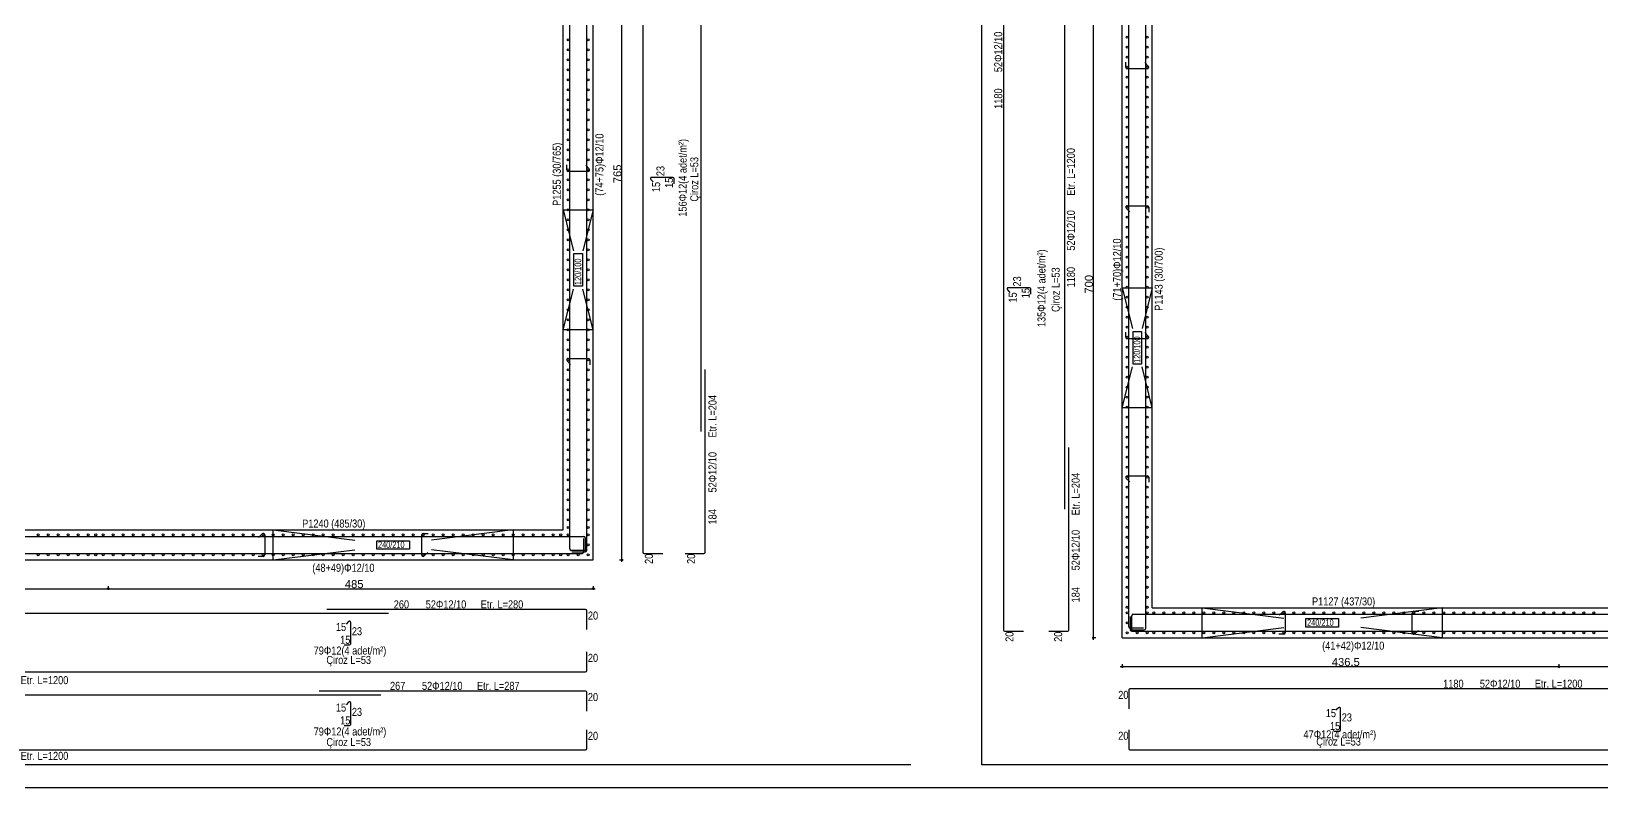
# Model space of a CAD drawing. Header units: metres. Extents: x 419734 to 420376, y 4564732 to 4565123.
# Drawn here: x 420004.01 to 420043.27, y 4564978.77 to 4564997.67 of the extents above; entities that cross this region are included whole.
import ezdxf

# ---------------------------------------------------------------- set-up
doc = ezdxf.new("R2010")
doc.units = ezdxf.units.M
for name, color, linetype in [('SW_DIM', 33, 'Continuous'), ('SW_MAGRONE', 2, 'Continuous'), ('SW_REINFORCEMENT', 7, 'Continuous'), ('SW_TABLE', 7, 'Continuous'), ('SW_Tondini', 1, 'Continuous'), ('SW_TXT_TESTI', 1, 'Continuous')]:
    doc.layers.add(name, color=color, linetype=linetype)
doc.layers.add('SW_FINESTRE_INV', color=60, linetype='Continuous', plot=False)
doc.styles.add('arial_1_18', font='arial.ttf', dxfattribs={"height": 0.2})
doc.styles.add('SWS', font='ARIALN.TTF')

msp = doc.modelspace()

# ---------------------------------------------------------------- linework, layer by layer
at = {"layer": 'SW_DIM', "ltscale": 0.5}
for points in [[(420018.77745, 4564984.40848), (420018.77745, 4565017.38348)], [(420030.56281, 4564982.4616), (420030.56281, 4565000.0616)], [(420018.71495, 4564984.45848), (420018.8087, 4564984.45848)], [(419955.61995, 4564983.73848), (420018.10745, 4564983.73848)], [(420005.93296, 4564983.80098), (420005.93296, 4564983.70723)], [(420018.05745, 4564983.80098), (420018.05745, 4564983.70723)], [(420030.62531, 4564982.5116), (420030.53156, 4564982.5116)], [(420031.23281, 4564981.7916), (420089.15212, 4564981.7916)], [(420031.28281, 4564981.8541), (420031.28281, 4564981.76035)], [(420042.19616, 4564981.8541), (420042.19616, 4564981.76035)]]:
    msp.add_lwpolyline(points, dxfattribs=at)
for centre in [(420018.77745, 4564984.45848), (420005.93296, 4564983.73848), (420018.05745, 4564983.73848), (420030.56281, 4564982.5116), (420031.28281, 4564981.7916), (420042.19616, 4564981.7916)]:
    msp.add_circle(centre, 0.01875, dxfattribs=at)
at = {"layer": 'SW_FINESTRE_INV', "color": 6}
msp.add_lwpolyline([(420099.1896, 4565062.86785), (419806.43123, 4565062.86785), (419806.43123, 4564978.76785), (420099.1896, 4564978.76785)], dxfattribs=at)
at = {"layer": 'SW_MAGRONE'}
for points in [[(420018.05745, 4564984.45848), (420018.05745, 4565017.33348)], [(420017.30745, 4564985.20848), (420017.30745, 4565016.58348)], [(420031.28281, 4564982.5116), (420031.28281, 4565015.3866)], [(420032.03281, 4564983.2616), (420032.03281, 4565000.0116)], [(420017.30745, 4564993.20848), (420018.05745, 4564993.20848)], [(420017.30745, 4564993.20848), (420017.56245, 4564992.18848)], [(420018.05745, 4564993.20848), (420017.80245, 4564992.18848)], [(420017.57745, 4564991.29973), (420017.57745, 4564992.11722)], [(420017.57745, 4564992.11722), (420017.78745, 4564992.11722)], [(420017.78745, 4564992.11722), (420017.78745, 4564991.29973)], [(420017.30745, 4564990.20848), (420017.56245, 4564991.22848)], [(420017.78745, 4564991.29973), (420017.57745, 4564991.29973)], [(420018.05745, 4564990.20848), (420017.80245, 4564991.22848)], [(420031.28281, 4564991.2616), (420032.03281, 4564991.2616)], [(420031.28281, 4564991.2616), (420031.53781, 4564990.2416)], [(420032.03281, 4564991.2616), (420031.77781, 4564990.2416)], [(420018.05745, 4564990.20848), (420017.30745, 4564990.20848)], [(420031.55281, 4564989.35286), (420031.55281, 4564990.17035)], [(420031.55281, 4564990.17035), (420031.76281, 4564990.17035)], [(420031.76281, 4564990.17035), (420031.76281, 4564989.35286)], [(420031.28281, 4564988.2616), (420031.53781, 4564989.2816)], [(420031.76281, 4564989.35286), (420031.55281, 4564989.35286)], [(420032.03281, 4564988.2616), (420031.77781, 4564989.2816)], [(420032.03281, 4564988.2616), (420031.28281, 4564988.2616)], [(419970.86995, 4564985.20848), (420017.30745, 4564985.20848)], [(420010.05744, 4564984.45848), (420010.05744, 4564985.20848)], [(420010.05744, 4564985.20848), (420012.09744, 4564984.95348)], [(420012.6487, 4564984.93848), (420013.46618, 4564984.93848)], [(420012.6487, 4564984.72848), (420012.6487, 4564984.93848)], [(420013.46618, 4564984.93848), (420013.46618, 4564984.72848)], [(420016.05744, 4564985.20848), (420014.01744, 4564984.95348)], [(420016.05744, 4564985.20848), (420016.05744, 4564984.45848)], [(420010.05744, 4564984.45848), (420012.09744, 4564984.71348)], [(420013.46618, 4564984.72848), (420012.6487, 4564984.72848)], [(420016.05744, 4564984.45848), (420014.01744, 4564984.71348)], [(419955.66995, 4564984.45848), (420018.05745, 4564984.45848)], [(420032.03281, 4564983.2616), (420050.35847, 4564983.2616)], [(420033.28281, 4564982.5116), (420033.28281, 4564983.2616)], [(420033.28281, 4564983.2616), (420035.32281, 4564983.0066)], [(420035.87407, 4564982.9916), (420036.69155, 4564982.9916)], [(420035.87407, 4564982.7816), (420035.87407, 4564982.9916)], [(420036.69155, 4564982.9916), (420036.69155, 4564982.7816)], [(420039.28281, 4564983.2616), (420037.24281, 4564983.0066)], [(420039.28281, 4564983.2616), (420039.28281, 4564982.5116)], [(420033.28281, 4564982.5116), (420035.32281, 4564982.7666)], [(420036.69155, 4564982.7816), (420035.87407, 4564982.7816)], [(420039.28281, 4564982.5116), (420037.24281, 4564982.7666)], [(420031.28281, 4564982.5116), (420089.10212, 4564982.5116)]]:
    msp.add_lwpolyline(points, dxfattribs=at)
at = {"layer": 'SW_REINFORCEMENT', "color": 7, "ltscale": 0.05}
msp.add_line((420060.94597, 4564981.23448), (420031.47531, 4564981.23448), dxfattribs=at)
at = {"layer": 'SW_REINFORCEMENT', "color": 7, "ltscale": 0.05, "flags": 128}
for points in [[(420017.46995, 4564984.73348), (420017.46995, 4565017.09598)], [(420020.75495, 4564987.67098), (420020.75495, 4565017.14098)], [(420017.89495, 4564984.69598), (420017.89495, 4565017.05848)], [(420029.85031, 4564985.7241), (420029.85031, 4565015.1941)], [(420031.44531, 4564982.7866), (420031.44531, 4565015.1491)], [(420031.87031, 4564982.7491), (420031.87031, 4565015.1116)], [(420019.29979, 4565014.12098), (420019.29979, 4564984.65098)], [(420028.31269, 4565012.1741), (420028.31269, 4564982.7041)], [(420031.37031, 4564996.7741), (420031.37031, 4564996.8991)], [(420031.90781, 4564996.7366), (420031.40781, 4564996.7366)], [(420031.84594, 4564996.88901), (420031.93433, 4564996.80062)], [(420017.39495, 4564994.20848), (420017.39495, 4564994.33348)], [(420017.87058, 4564994.32338), (420017.95896, 4564994.23499)], [(420017.93245, 4564994.17098), (420017.43245, 4564994.17098)], [(420019.49588, 4564993.96976), (420019.55957, 4564993.90607)], [(420020.05217, 4564994.02098), (420019.51709, 4564994.02098)], [(420020.08217, 4564993.85848), (420020.08217, 4564993.99098)], [(420031.46968, 4564993.1592), (420031.38129, 4564993.24759)], [(420031.40781, 4564993.3116), (420031.90781, 4564993.3116)], [(420031.94531, 4564993.2741), (420031.94531, 4564993.1491)], [(420028.41122, 4564991.21039), (420028.47491, 4564991.1467)], [(420028.96751, 4564991.2616), (420028.43243, 4564991.2616)], [(420028.99751, 4564991.0991), (420028.99751, 4564991.2316)], [(420031.37031, 4564990.0241), (420031.37031, 4564990.1491)], [(420031.84594, 4564990.13901), (420031.93433, 4564990.05062)], [(420031.90781, 4564989.9866), (420031.40781, 4564989.9866)], [(420017.49432, 4564989.34357), (420017.40593, 4564989.43196)], [(420017.43245, 4564989.49598), (420017.93245, 4564989.49598)], [(420017.96995, 4564989.45848), (420017.96995, 4564989.33348)], [(420020.85495, 4564984.65098), (420020.85495, 4564989.21413)], [(420029.95031, 4564982.7041), (420029.95031, 4564987.26725)], [(420031.46968, 4564986.4092), (420031.38129, 4564986.49759)], [(420031.40781, 4564986.5616), (420031.90781, 4564986.5616)], [(420031.94531, 4564986.5241), (420031.94531, 4564986.3991)], [(419955.05745, 4564985.04598), (420017.81995, 4564985.04598)], [(420009.69306, 4564985.02161), (420009.78145, 4564985.10999)], [(420009.84546, 4564985.08348), (420009.84546, 4564984.58348)], [(420013.77046, 4564984.58348), (420013.77046, 4564985.08348)], [(420013.80796, 4564985.12098), (420013.93296, 4564985.12098)], [(420017.81995, 4564984.65848), (420017.81995, 4564984.99348)], [(420017.85745, 4564985.00848), (420017.85745, 4564984.67348)], [(419955.01995, 4564984.62098), (420017.78245, 4564984.62098)], [(420009.80796, 4564984.54598), (420009.68296, 4564984.54598)], [(420013.92287, 4564984.64535), (420013.83448, 4564984.55696)], [(420017.84245, 4564984.69598), (420017.50745, 4564984.69598)], [(420017.52245, 4564984.65848), (420017.85745, 4564984.65848)], [(420019.32979, 4564984.62098), (420019.79979, 4564984.62098)], [(420020.35495, 4564984.62098), (420020.82495, 4564984.62098)], [(420012.9393, 4564983.11757), (419982.9393, 4564983.11757)], [(420017.86495, 4564983.21757), (420011.39615, 4564983.21757)], [(420017.89495, 4564982.71757), (420017.89495, 4564983.18757)], [(420031.48281, 4564983.0466), (420031.48281, 4564982.7116)], [(420031.52031, 4564982.7266), (420031.52031, 4564983.0616)], [(420031.55781, 4564983.0991), (420088.87712, 4564983.0991)], [(420035.20625, 4564983.07473), (420035.29464, 4564983.16312)], [(420035.35866, 4564983.1366), (420035.35866, 4564982.6366)], [(420038.53366, 4564982.6366), (420038.53366, 4564983.1366)], [(420038.57116, 4564983.1741), (420038.69616, 4564983.1741)], [(420011.94399, 4564982.91852), (420011.8803, 4564982.85483)], [(420011.99521, 4564982.36224), (420011.99521, 4564982.89731)], [(420028.34269, 4564982.6741), (420028.81269, 4564982.6741)], [(420029.45031, 4564982.6741), (420029.92031, 4564982.6741)], [(420031.81781, 4564982.7491), (420031.48281, 4564982.7491)], [(420031.49781, 4564982.7116), (420031.83281, 4564982.7116)], [(420031.52031, 4564982.6741), (420088.83962, 4564982.6741)], [(420035.32116, 4564982.5991), (420035.19616, 4564982.5991)], [(420038.68606, 4564982.69848), (420038.59767, 4564982.61009)], [(420011.83271, 4564982.33224), (420011.96521, 4564982.33224)], [(420017.89495, 4564981.69098), (420017.89495, 4564982.16098)], [(419988.39495, 4564981.66098), (420017.86495, 4564981.66098)], [(420012.7518, 4564981.08098), (419982.7518, 4564981.08098)], [(420017.86495, 4564981.18098), (420011.20865, 4564981.18098)], [(420017.89495, 4564980.68098), (420017.89495, 4564981.15098)], [(420031.44531, 4564981.20448), (420031.44531, 4564980.73448)], [(420011.94399, 4564980.90373), (420011.8803, 4564980.84003)], [(420011.99521, 4564980.34744), (420011.99521, 4564980.88251)], [(420036.68827, 4564980.76539), (420036.62458, 4564980.7017)], [(420036.73948, 4564980.2091), (420036.73948, 4564980.74418)], [(420011.83271, 4564980.31744), (420011.96521, 4564980.31744)], [(420017.89495, 4564979.74158), (420017.89495, 4564980.21158)], [(420031.44531, 4564980.2141), (420031.44531, 4564979.7441)], [(420036.57698, 4564980.1791), (420036.70948, 4564980.1791)], [(419988.39495, 4564979.71158), (420017.86495, 4564979.71158)], [(420031.47531, 4564979.7141), (420060.95777, 4564979.7141)]]:
    msp.add_lwpolyline(points, dxfattribs=at)
at = {"layer": 'SW_REINFORCEMENT', "color": 7, "ltscale": 0.05}
for centre, radius, start, end in [((420031.40781, 4564996.7741), 0.0375, 180, 270), ((420031.90781, 4564996.7741), 0.0375, 270, 45), ((420017.43245, 4564994.20848), 0.0375, 180, 270), ((420017.93245, 4564994.20848), 0.0375, 270, 45), ((420019.51709, 4564993.99098), 0.03, 90, 225), ((420020.05217, 4564993.99098), 0.03, 0, 90), ((420031.40781, 4564993.2741), 0.0375, 90, 225), ((420031.90781, 4564993.2741), 0.0375, 0, 90), ((420028.43243, 4564991.2316), 0.03, 90, 225), ((420028.96751, 4564991.2316), 0.03, 0, 90), ((420031.40781, 4564990.0241), 0.0375, 180, 270), ((420031.90781, 4564990.0241), 0.0375, 270, 45), ((420017.43245, 4564989.45848), 0.0375, 90, 225), ((420017.93245, 4564989.45848), 0.0375, 0, 90), ((420031.40781, 4564986.5241), 0.0375, 90, 225), ((420031.90781, 4564986.5241), 0.0375, 0, 90), ((420009.80796, 4564985.08348), 0.0375, 0, 135), ((420013.80796, 4564985.08348), 0.0375, 90, 180), ((420017.81995, 4564985.00848), 0.0375, 0, 90), ((420009.80796, 4564984.58348), 0.0375, 270, 0), ((420013.80796, 4564984.58348), 0.0375, 180, 315), ((420017.50745, 4564984.73348), 0.0375, 180, 270), ((420017.78245, 4564984.65848), 0.0375, 270, 0), ((420017.85745, 4564984.69598), 0.0375, 270, 0), ((420019.32979, 4564984.65098), 0.03, 180, 270), ((420020.82495, 4564984.65098), 0.03, 270, 0), ((420017.86495, 4564983.18757), 0.03, 0, 90), ((420031.55781, 4564983.0616), 0.0375, 90, 180), ((420035.32116, 4564983.1366), 0.0375, 0, 135), ((420038.57116, 4564983.1366), 0.0375, 90, 180), ((420011.96521, 4564982.89731), 0.03, 0, 135), ((420028.34269, 4564982.7041), 0.03, 180, 270), ((420029.92031, 4564982.7041), 0.03, 270, 0), ((420031.48281, 4564982.7866), 0.0375, 180, 270), ((420031.52031, 4564982.7116), 0.0375, 180, 270), ((420031.83281, 4564982.7491), 0.0375, 270, 0), ((420035.32116, 4564982.6366), 0.0375, 270, 0), ((420038.57116, 4564982.6366), 0.0375, 180, 315), ((420011.96521, 4564982.36224), 0.03, 270, 0), ((420017.86495, 4564981.69098), 0.03, 270, 0), ((420017.86495, 4564981.15098), 0.03, 0, 90), ((420031.47531, 4564981.20448), 0.03, 90, 180), ((420011.96521, 4564980.88251), 0.03, 0, 135), ((420036.70948, 4564980.74418), 0.03, 0, 135), ((420011.96521, 4564980.34744), 0.03, 270, 0), ((420036.70948, 4564980.2091), 0.03, 270, 0), ((420017.86495, 4564979.74158), 0.03, 270, 0), ((420031.47531, 4564979.7441), 0.03, 180, 270)]:
    msp.add_arc(centre, radius, start, end, dxfattribs=at)
at = {"layer": 'SW_TABLE'}
for points in [[(420025.99591, 4564979.3341), (420025.99591, 4564979.3341), (419949.97495, 4564979.3341), (419949.97495, 4565018.72744), (420025.99591, 4565018.72744)], [(420089.52087, 4564979.3341), (420089.52087, 4564979.3341), (420027.76985, 4564979.3341), (420027.76985, 4565018.72744), (420089.52087, 4565018.72744)]]:
    msp.add_lwpolyline(points, dxfattribs=at)
at = {"layer": 'SW_Tondini'}
for centre in [(420017.43245, 4564997.45848), (420017.93245, 4564997.45848), (420031.40781, 4564997.5241), (420031.90781, 4564997.5241), (420017.43245, 4564997.20848), (420017.93245, 4564997.20848), (420031.40781, 4564997.2741), (420031.90781, 4564997.2741), (420017.43245, 4564996.95848), (420017.43245, 4564996.70848), (420017.93245, 4564996.95848), (420017.93245, 4564996.70848), (420031.40781, 4564997.0241), (420031.40781, 4564996.7741), (420031.90781, 4564997.0241), (420031.90781, 4564996.7741), (420017.43245, 4564996.45848), (420017.93245, 4564996.45848), (420031.40781, 4564996.5241), (420031.40781, 4564996.2741), (420031.90781, 4564996.5241), (420031.90781, 4564996.2741), (420017.43245, 4564996.20848), (420017.43245, 4564995.95848), (420017.93245, 4564996.20848), (420017.93245, 4564995.95848), (420031.40781, 4564996.0241), (420031.90781, 4564996.0241), (420017.43245, 4564995.70848), (420017.93245, 4564995.70848), (420031.40781, 4564995.7741), (420031.40781, 4564995.5241), (420031.90781, 4564995.7741), (420031.90781, 4564995.5241), (420017.43245, 4564995.45848), (420017.43245, 4564995.20848), (420017.93245, 4564995.45848), (420017.93245, 4564995.20848), (420031.40781, 4564995.2741), (420031.90781, 4564995.2741), (420017.43245, 4564994.95848), (420017.43245, 4564994.70848), (420017.93245, 4564994.95848), (420017.93245, 4564994.70848), (420031.40781, 4564995.0241), (420031.40781, 4564994.7741), (420031.90781, 4564995.0241), (420031.90781, 4564994.7741), (420017.43245, 4564994.45848), (420017.93245, 4564994.45848), (420031.40781, 4564994.5241), (420031.90781, 4564994.5241), (420017.43245, 4564994.20848), (420017.43245, 4564993.95848), (420017.93245, 4564994.20848), (420017.93245, 4564993.95848), (420031.40781, 4564994.2741), (420031.40781, 4564994.0241), (420031.90781, 4564994.2741), (420031.90781, 4564994.0241), (420017.43245, 4564993.70848), (420017.93245, 4564993.70848), (420031.40781, 4564993.7741), (420031.40781, 4564993.5241), (420031.90781, 4564993.7741), (420031.90781, 4564993.5241), (420017.43245, 4564993.45848), (420017.43245, 4564993.20848), (420017.93245, 4564993.45848), (420017.93245, 4564993.20848), (420031.40781, 4564993.2741), (420031.90781, 4564993.2741), (420017.43245, 4564992.95848), (420017.93245, 4564992.95848), (420031.40781, 4564993.0241), (420031.40781, 4564992.7741), (420031.90781, 4564993.0241), (420031.90781, 4564992.7741), (420017.43245, 4564992.70848), (420017.43245, 4564992.45848), (420017.93245, 4564992.70848), (420017.93245, 4564992.45848), (420031.40781, 4564992.5241), (420031.90781, 4564992.5241), (420017.43245, 4564992.20848), (420017.43245, 4564991.95848), (420017.93245, 4564992.20848), (420017.93245, 4564991.95848), (420031.40781, 4564992.2741), (420031.40781, 4564992.0241), (420031.90781, 4564992.2741), (420031.90781, 4564992.0241), (420017.43245, 4564991.70848), (420017.93245, 4564991.70848), (420031.40781, 4564991.7741), (420031.90781, 4564991.7741), (420017.43245, 4564991.45848), (420017.43245, 4564991.20848), (420017.93245, 4564991.45848), (420017.93245, 4564991.20848), (420031.40781, 4564991.5241), (420031.40781, 4564991.2741), (420031.90781, 4564991.5241), (420031.90781, 4564991.2741), (420017.43245, 4564990.95848), (420017.93245, 4564990.95848), (420031.40781, 4564991.0241), (420031.40781, 4564990.7741), (420031.90781, 4564991.0241), (420031.90781, 4564990.7741), (420017.43245, 4564990.70848), (420017.43245, 4564990.45848), (420017.93245, 4564990.70848), (420017.93245, 4564990.45848), (420031.40781, 4564990.5241), (420031.90781, 4564990.5241), (420017.43245, 4564990.20848), (420017.93245, 4564990.20848), (420031.40781, 4564990.2741), (420031.40781, 4564990.0241), (420031.90781, 4564990.2741), (420031.90781, 4564990.0241), (420017.43245, 4564989.95848), (420017.43245, 4564989.70848), (420017.93245, 4564989.95848), (420017.93245, 4564989.70848), (420031.40781, 4564989.7741), (420031.90781, 4564989.7741), (420017.43245, 4564989.45848), (420017.43245, 4564989.20848), (420017.93245, 4564989.45848), (420017.93245, 4564989.20848), (420031.40781, 4564989.5241), (420031.40781, 4564989.2741), (420031.90781, 4564989.5241), (420031.90781, 4564989.2741), (420017.43245, 4564988.95848), (420017.93245, 4564988.95848), (420031.40781, 4564989.0241), (420031.90781, 4564989.0241), (420017.43245, 4564988.70848), (420017.43245, 4564988.45848), (420017.93245, 4564988.70848), (420017.93245, 4564988.45848), (420031.40781, 4564988.7741), (420031.40781, 4564988.5241), (420031.90781, 4564988.7741), (420031.90781, 4564988.5241), (420017.43245, 4564988.20848), (420017.93245, 4564988.20848), (420031.40781, 4564988.2741), (420031.40781, 4564988.0241), (420031.90781, 4564988.2741), (420031.90781, 4564988.0241), (420017.43245, 4564987.95848), (420017.43245, 4564987.70848), (420017.93245, 4564987.95848), (420017.93245, 4564987.70848), (420031.40781, 4564987.7741), (420031.90781, 4564987.7741), (420017.43245, 4564987.45848), (420017.93245, 4564987.45848), (420031.40781, 4564987.5241), (420031.40781, 4564987.2741), (420031.90781, 4564987.5241), (420031.90781, 4564987.2741), (420017.43245, 4564987.20848), (420017.43245, 4564986.95848), (420017.93245, 4564987.20848), (420017.93245, 4564986.95848), (420031.40781, 4564987.0241), (420031.90781, 4564987.0241), (420017.43245, 4564986.70848), (420017.43245, 4564986.45848), (420017.93245, 4564986.70848), (420017.93245, 4564986.45848), (420031.40781, 4564986.7741), (420031.40781, 4564986.5241), (420031.90781, 4564986.7741), (420031.90781, 4564986.5241), (420017.43245, 4564986.20848), (420017.93245, 4564986.20848), (420031.40781, 4564986.2741), (420031.90781, 4564986.2741), (420017.43245, 4564985.95848), (420017.43245, 4564985.70848), (420017.93245, 4564985.95848), (420017.93245, 4564985.70848), (420031.40781, 4564986.0241), (420031.40781, 4564985.7741), (420031.90781, 4564986.0241), (420031.90781, 4564985.7741), (420017.43245, 4564985.45848), (420017.43245, 4564985.27098), (420017.93245, 4564985.45848), (420017.93245, 4564985.27098), (420031.40781, 4564985.5241), (420031.40781, 4564985.2741), (420031.90781, 4564985.5241), (420031.90781, 4564985.2741), (420004.18296, 4564985.08348), (420004.43296, 4564985.08348), (420004.68296, 4564985.08348), (420004.93296, 4564985.08348), (420005.18296, 4564985.08348), (420005.43296, 4564985.08348), (420005.62046, 4564985.08348), (420005.80796, 4564985.08348), (420006.05796, 4564985.08348), (420006.30796, 4564985.08348), (420006.55796, 4564985.08348), (420006.80796, 4564985.08348), (420007.05796, 4564985.08348), (420007.30796, 4564985.08348), (420007.55796, 4564985.08348), (420007.80796, 4564985.08348), (420008.05796, 4564985.08348), (420008.30796, 4564985.08348), (420008.55796, 4564985.08348), (420008.80796, 4564985.08348), (420009.05796, 4564985.08348), (420009.30796, 4564985.08348), (420009.55796, 4564985.08348), (420009.80796, 4564985.08348), (420010.05796, 4564985.08348), (420010.30796, 4564985.08348), (420010.55796, 4564985.08348), (420010.80796, 4564985.08348), (420011.05796, 4564985.08348), (420011.30796, 4564985.08348), (420011.55796, 4564985.08348), (420011.80796, 4564985.08348), (420012.05796, 4564985.08348), (420012.30796, 4564985.08348), (420012.55796, 4564985.08348), (420012.80796, 4564985.08348), (420013.05796, 4564985.08348), (420013.30796, 4564985.08348), (420013.55796, 4564985.08348), (420013.80796, 4564985.08348), (420014.05796, 4564985.08348), (420014.30796, 4564985.08348), (420014.55796, 4564985.08348), (420014.80796, 4564985.08348), (420015.05796, 4564985.08348), (420015.30796, 4564985.08348), (420015.55796, 4564985.08348), (420015.80796, 4564985.08348), (420016.05796, 4564985.08348), (420016.30796, 4564985.08348), (420016.55796, 4564985.08348), (420016.80796, 4564985.08348), (420017.05796, 4564985.08348), (420017.24521, 4564985.08348), (420017.43245, 4564985.08348), (420017.93245, 4564985.08348), (420031.40781, 4564985.0241), (420031.90781, 4564985.0241), (420004.18296, 4564984.58348), (420004.43296, 4564984.58348), (420004.68296, 4564984.58348), (420004.93296, 4564984.58348), (420005.18296, 4564984.58348), (420005.43296, 4564984.58348), (420005.62046, 4564984.58348), (420005.80796, 4564984.58348), (420006.05796, 4564984.58348), (420006.30796, 4564984.58348), (420006.55796, 4564984.58348), (420006.80796, 4564984.58348), (420007.05796, 4564984.58348), (420007.30796, 4564984.58348), (420007.55796, 4564984.58348), (420007.80796, 4564984.58348), (420008.05796, 4564984.58348), (420008.30796, 4564984.58348), (420008.55796, 4564984.58348), (420008.80796, 4564984.58348), (420009.05796, 4564984.58348), (420009.30796, 4564984.58348), (420009.55796, 4564984.58348), (420009.80796, 4564984.58348), (420010.05796, 4564984.58348), (420010.30796, 4564984.58348), (420010.55796, 4564984.58348), (420010.80796, 4564984.58348), (420011.05796, 4564984.58348), (420011.30796, 4564984.58348), (420011.55796, 4564984.58348), (420011.80796, 4564984.58348), (420012.05796, 4564984.58348), (420012.30796, 4564984.58348), (420012.55796, 4564984.58348), (420012.80796, 4564984.58348), (420013.05796, 4564984.58348), (420013.30796, 4564984.58348), (420013.55796, 4564984.58348), (420013.80796, 4564984.58348), (420014.05796, 4564984.58348), (420014.30796, 4564984.58348), (420014.55796, 4564984.58348), (420014.80796, 4564984.58348), (420015.05796, 4564984.58348), (420015.30796, 4564984.58348), (420015.55796, 4564984.58348), (420015.80796, 4564984.58348), (420016.05796, 4564984.58348), (420016.30796, 4564984.58348), (420016.55796, 4564984.58348), (420016.80796, 4564984.58348), (420017.05796, 4564984.58348), (420017.24521, 4564984.58348), (420017.43245, 4564984.58348), (420017.68245, 4564984.58348), (420017.93245, 4564984.83348), (420017.93245, 4564984.58348), (420031.40781, 4564984.7741), (420031.40781, 4564984.5241), (420031.90781, 4564984.7741), (420031.90781, 4564984.5241), (420031.40781, 4564984.2741), (420031.90781, 4564984.2741), (420031.40781, 4564984.0241), (420031.40781, 4564983.7741), (420031.90781, 4564984.0241), (420031.90781, 4564983.7741), (420031.40781, 4564983.5241), (420031.90781, 4564983.5241), (420031.40781, 4564983.2741), (420031.40781, 4564983.1366), (420031.90781, 4564983.2741), (420031.90781, 4564983.1366), (420032.07116, 4564983.1366), (420032.32116, 4564983.1366), (420032.57116, 4564983.1366), (420032.82116, 4564983.1366), (420033.07116, 4564983.1366), (420033.32116, 4564983.1366), (420033.57116, 4564983.1366), (420033.82116, 4564983.1366), (420034.07116, 4564983.1366), (420034.32116, 4564983.1366), (420034.57116, 4564983.1366), (420034.82116, 4564983.1366), (420035.07116, 4564983.1366), (420035.32116, 4564983.1366), (420035.57116, 4564983.1366), (420035.82116, 4564983.1366), (420036.07116, 4564983.1366), (420036.32116, 4564983.1366), (420036.57116, 4564983.1366), (420036.82116, 4564983.1366), (420037.07116, 4564983.1366), (420037.32116, 4564983.1366), (420037.57116, 4564983.1366), (420037.82116, 4564983.1366), (420038.07116, 4564983.1366), (420038.32116, 4564983.1366), (420038.57116, 4564983.1366), (420038.82116, 4564983.1366), (420039.07116, 4564983.1366), (420039.32116, 4564983.1366), (420039.57116, 4564983.1366), (420039.82116, 4564983.1366), (420040.07116, 4564983.1366), (420040.32116, 4564983.1366), (420040.57116, 4564983.1366), (420040.82116, 4564983.1366), (420041.07116, 4564983.1366), (420041.32116, 4564983.1366), (420041.57116, 4564983.1366), (420041.82116, 4564983.1366), (420042.07116, 4564983.1366), (420042.32116, 4564983.1366), (420042.57116, 4564983.1366), (420042.82116, 4564983.1366), (420043.07116, 4564983.1366), (420031.40781, 4564982.8866), (420031.40781, 4564982.6366), (420031.65781, 4564982.6366), (420031.90781, 4564982.6366), (420032.07116, 4564982.6366), (420032.32116, 4564982.6366), (420032.57116, 4564982.6366), (420032.82116, 4564982.6366), (420033.07116, 4564982.6366), (420033.32116, 4564982.6366), (420033.57116, 4564982.6366), (420033.82116, 4564982.6366), (420034.07116, 4564982.6366), (420034.32116, 4564982.6366), (420034.57116, 4564982.6366), (420034.82116, 4564982.6366), (420035.07116, 4564982.6366), (420035.32116, 4564982.6366), (420035.57116, 4564982.6366), (420035.82116, 4564982.6366), (420036.07116, 4564982.6366), (420036.32116, 4564982.6366), (420036.57116, 4564982.6366), (420036.82116, 4564982.6366), (420037.07116, 4564982.6366), (420037.32116, 4564982.6366), (420037.57116, 4564982.6366), (420037.82116, 4564982.6366), (420038.07116, 4564982.6366), (420038.32116, 4564982.6366), (420038.57116, 4564982.6366), (420038.82116, 4564982.6366), (420039.07116, 4564982.6366), (420039.32116, 4564982.6366), (420039.57116, 4564982.6366), (420039.82116, 4564982.6366), (420040.07116, 4564982.6366), (420040.32116, 4564982.6366), (420040.57116, 4564982.6366), (420040.82116, 4564982.6366), (420041.07116, 4564982.6366), (420041.32116, 4564982.6366), (420041.57116, 4564982.6366), (420041.82116, 4564982.6366), (420042.07116, 4564982.6366), (420042.32116, 4564982.6366), (420042.57116, 4564982.6366), (420042.82116, 4564982.6366), (420043.07116, 4564982.6366)]:
    msp.add_circle(centre, 0.025, dxfattribs=at)

# ---------------------------------------------------------------- texts
at = {"layer": 'SW_DIM', "ltscale": 0.5, "style": 'arial_1_18'}
for s, p in [('765', (420018.76182, 4564993.87531)), ('700', (420030.54718, 4564991.11593))]:
    msp.add_text(s, height=0.2, rotation=90, dxfattribs=at).set_placement(p)
for s, p in [('485', (420011.84954, 4564983.7541)), ('436.5', (420036.52098, 4564981.80723))]:
    msp.add_text(s, height=0.2, dxfattribs=at).set_placement(p)
at = {"layer": 'SW_TXT_TESTI', "style": 'SWS'}
for s, height, p in [('52Φ12/10', 0.2, (420028.28269, 4564996.65024)), ('1180', 0.2, (420028.28269, 4564995.73409)), ('(74+75)Φ12/10', 0.2, (420018.31367, 4564993.56123)), ('P1255 (30/765)', 0.2, (420017.24745, 4564993.30795)), ('156Φ12(4 adet/m²)', 0.2, (420020.39428, 4564993.03748)), ('Etr. L=1200', 0.2, (420030.09927, 4564993.56231)), ('Çiroz L=53', 0.2, (420020.68462, 4564993.41517)), ('23', 0.2, (420019.83842, 4564994.05098)), ('15', 0.2, (420020.05217, 4564993.7579)), ('15', 0.2, (420019.73079, 4564993.65179)), ('52Φ12/10', 0.2, (420030.09927, 4564992.18774)), ('(71+70)Φ12/10', 0.2, (420031.25281, 4564990.93935)), ('120/100', 0.16, (420017.75745, 4564991.32973)), ('135Φ12(4 adet/m²)', 0.2, (420029.36334, 4564990.27811)), ('P1143 (30/700)', 0.2, (420032.29281, 4564990.68608)), ('Çiroz L=53', 0.2, (420029.71755, 4564990.6558)), ('1180', 0.2, (420030.09927, 4564991.27159)), ('23', 0.2, (420028.75376, 4564991.2916)), ('15', 0.2, (420028.96751, 4564990.99853)), ('15', 0.2, (420028.64613, 4564990.89241)), ('120/100', 0.16, (420031.73281, 4564989.38286)), ('Etr. L=204', 0.2, (420021.13948, 4564987.51825)), ('52Φ12/10', 0.2, (420021.13948, 4564986.14368)), ('Etr. L=204', 0.2, (420030.21742, 4564985.57138)), ('184', 0.2, (420021.13948, 4564985.34407)), ('52Φ12/10', 0.2, (420030.21742, 4564984.19681)), ('20', 0.2, (420019.54979, 4564984.3579)), ('20', 0.2, (420020.60495, 4564984.3579)), ('184', 0.2, (420030.21742, 4564983.3972)), ('20', 0.2, (420028.56269, 4564982.41103)), ('20', 0.2, (420029.78016, 4564982.41103))]:
    msp.add_text(s, height=height, rotation=90, dxfattribs=at).set_placement(p)
for s, height, p in [('P1240 (485/30)', 0.2, (420010.78218, 4564985.26848)), ('240/210', 0.16, (420012.6787, 4564984.75848)), ('(48+49)Φ12/10', 0.2, (420011.03546, 4564984.16233)), ('260', 0.2, (420013.07207, 4564983.24757)), ('52Φ12/10', 0.2, (420013.87168, 4564983.24757)), ('Etr. L=280', 0.2, (420015.24625, 4564983.24757)), ('P1127 (437/30)', 0.2, (420036.02646, 4564983.3216)), ('20', 0.2, (420017.92495, 4564982.96757)), ('240/210', 0.16, (420035.90407, 4564982.8116)), ('15', 0.2, (420011.62601, 4564982.68362)), ('15', 0.2, (420011.73213, 4564982.36224)), ('23', 0.2, (420012.02521, 4564982.57599)), ('79Φ12(4 adet/m²)', 0.2, (420011.06998, 4564982.09354)), ('(41+42)Φ12/10', 0.2, (420036.27973, 4564982.21546)), ('Çiroz L=53', 0.2, (420011.3894, 4564981.85852)), ('20', 0.2, (420017.92495, 4564981.91098)), ('Etr. L=1200', 0.2, (420003.74565, 4564981.35353)), ('267', 0.2, (420012.97832, 4564981.21098)), ('52Φ12/10', 0.2, (420013.77793, 4564981.21098)), ('Etr. L=287', 0.2, (420015.1525, 4564981.21098)), ('1180', 0.2, (420039.30562, 4564981.26448)), ('52Φ12/10', 0.2, (420040.22177, 4564981.26448)), ('Etr. L=1200', 0.2, (420041.59634, 4564981.26448)), ('20', 0.2, (420017.92495, 4564980.93098)), ('20', 0.2, (420031.18224, 4564980.98448)), ('15', 0.2, (420011.62601, 4564980.66882)), ('23', 0.2, (420012.02521, 4564980.56119)), ('15', 0.2, (420036.37029, 4564980.53049)), ('23', 0.2, (420036.76948, 4564980.42285)), ('79Φ12(4 adet/m²)', 0.2, (420011.06998, 4564980.07036)), ('15', 0.2, (420011.73213, 4564980.34744)), ('47Φ12(4 adet/m²)', 0.2, (420035.81425, 4564979.9991)), ('15', 0.2, (420036.47641, 4564980.2091)), ('Çiroz L=53', 0.2, (420011.3894, 4564979.80652)), ('20', 0.2, (420017.92495, 4564979.96158)), ('20', 0.2, (420031.18224, 4564979.9641)), ('Çiroz L=53', 0.2, (420036.13368, 4564979.8191)), ('Etr. L=1200', 0.2, (420003.74565, 4564979.46084))]:
    msp.add_text(s, height=height, dxfattribs=at).set_placement(p)

doc.saveas('drawing.dxf')
